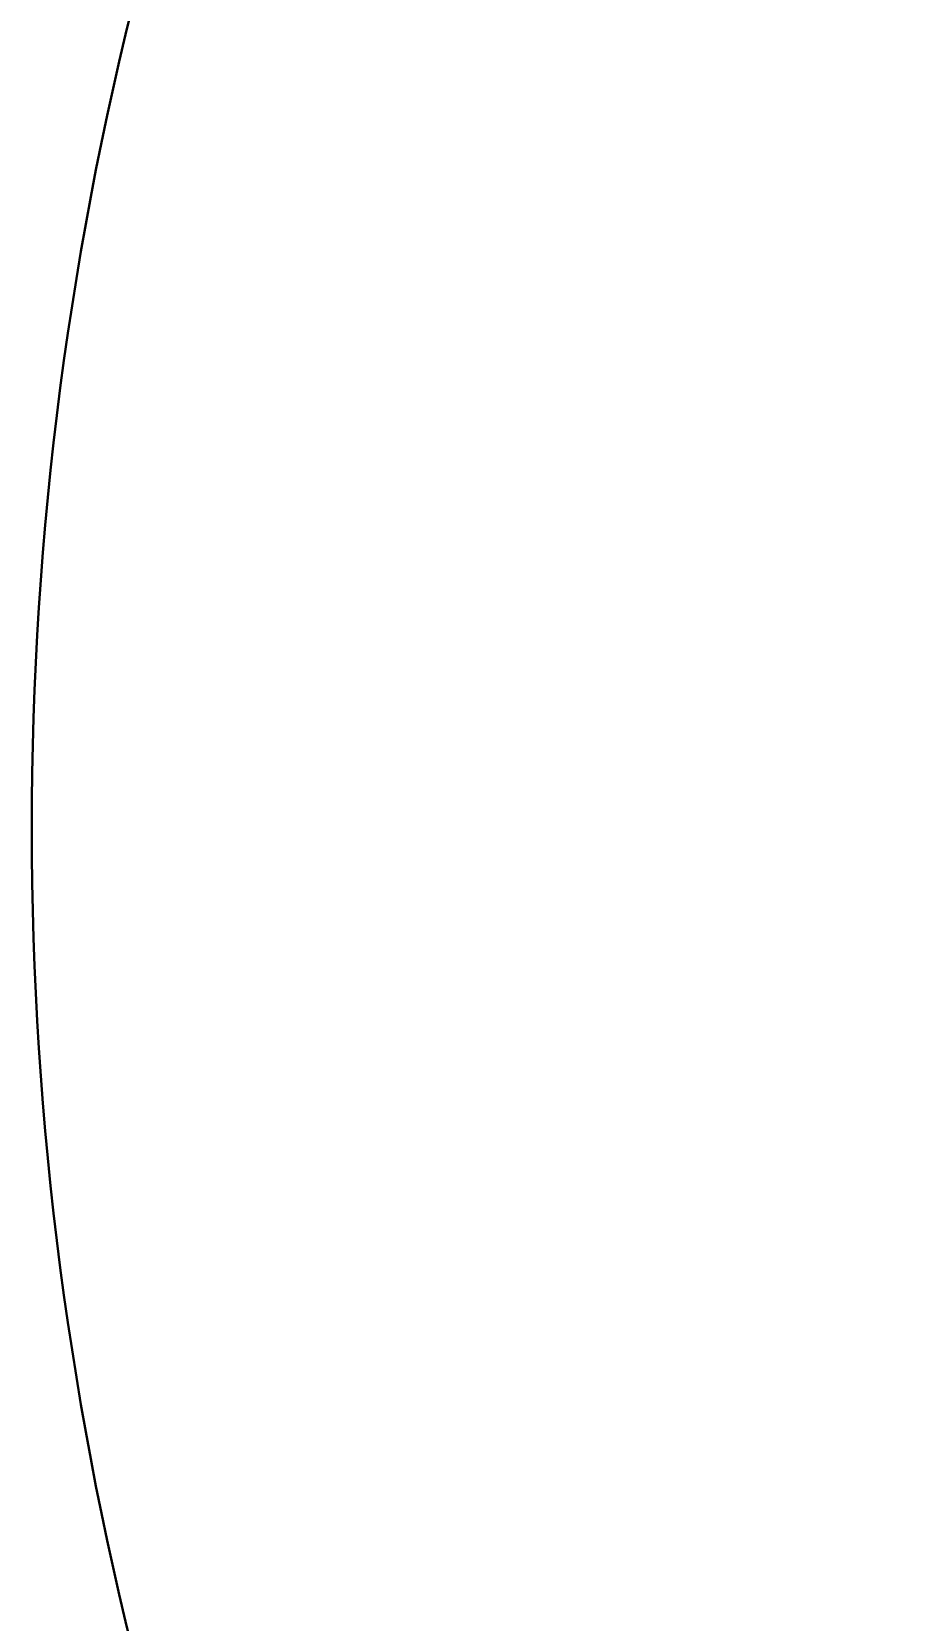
# Model space of a CAD drawing. Header units: millimetres. Extents: x 8 to 22425, y -1213 to 4973.
# Drawn here: x 16686 to 17046, y 806 to 1470 of the extents above; entities that cross this region are included whole.
import ezdxf

# ---------------------------------------------------------------- set-up
doc = ezdxf.new("R2010")
doc.units = ezdxf.units.MM
doc.header["$PDSIZE"] = -1
doc.styles.get("Standard").update_dxf_attribs({"font": 'hyswlongfangsong.ttf'})
doc.dimstyles.new('ISO-25', dxfattribs={"dimscale": 25, "dimtxt": 3.5, "dimasz": 1.6, "dimexe": 1.25, "dimexo": 0.625, "dimtad": 1, "dimdec": 0, "dimzin": 9, "dimdsep": 46, "dimtxsty": 'Standard', "dimcen": 2.5, "dimadec": 0, "dimazin": 2, "dimtfac": 1, "dimtdec": 0, "dimtofl": 0, "dimtmove": 0, "dimatfit": 3, "dimfxl": 1, "dimarcsym": 0})

# ---------------------------------------------------------------- blocks, each defined once
blk = doc.blocks.new('*D155')
at = {"color": 0, "lineweight": -2, "transparency": 16777216}
blk.add_line((17071.24, 1508.66), (16806.76, 1603.25), dxfattribs=at)
at = {"color": 0, "transparency": 16777216}
blk.add_solid([(16809, 1609.52), (16804.51, 1596.97), (16769.09, 1616.72)], dxfattribs=at)
at = {"layer": 'Defpoints', "color": 0, "transparency": 16777216}
for p in [(16769.09, 1616.72), (18108.99, 1137.54)]:
    blk.add_point(p, dxfattribs=at)
at = {"color": 0, "transparency": 16777216, "insert": (16977.82, 1605.13), "char_height": 87.5, "attachment_point": 5, "rotation": 340.32178}
blk.add_mtext('R1423', dxfattribs=at)

msp = doc.modelspace()

# ---------------------------------------------------------------- linework, layer by layer
at = {"lineweight": 30}
msp.add_arc((18108.99, 1137.54), 1423, 150, 210, dxfattribs=at)

# ---------------------------------------------------------------- dimensions: what is measured, and where the dimension line sits
dim = msp.add_radius_dim(center=(18108.99, 1137.54), mpoint=(16769.09, 1616.72), dimstyle='ISO-25')
dim.commit()
dim.dimension.update_dxf_attribs({"geometry": '*D155', "text_midpoint": (16957.83, 1549.22), "dimtype": 164})

doc.saveas('drawing.dxf')
